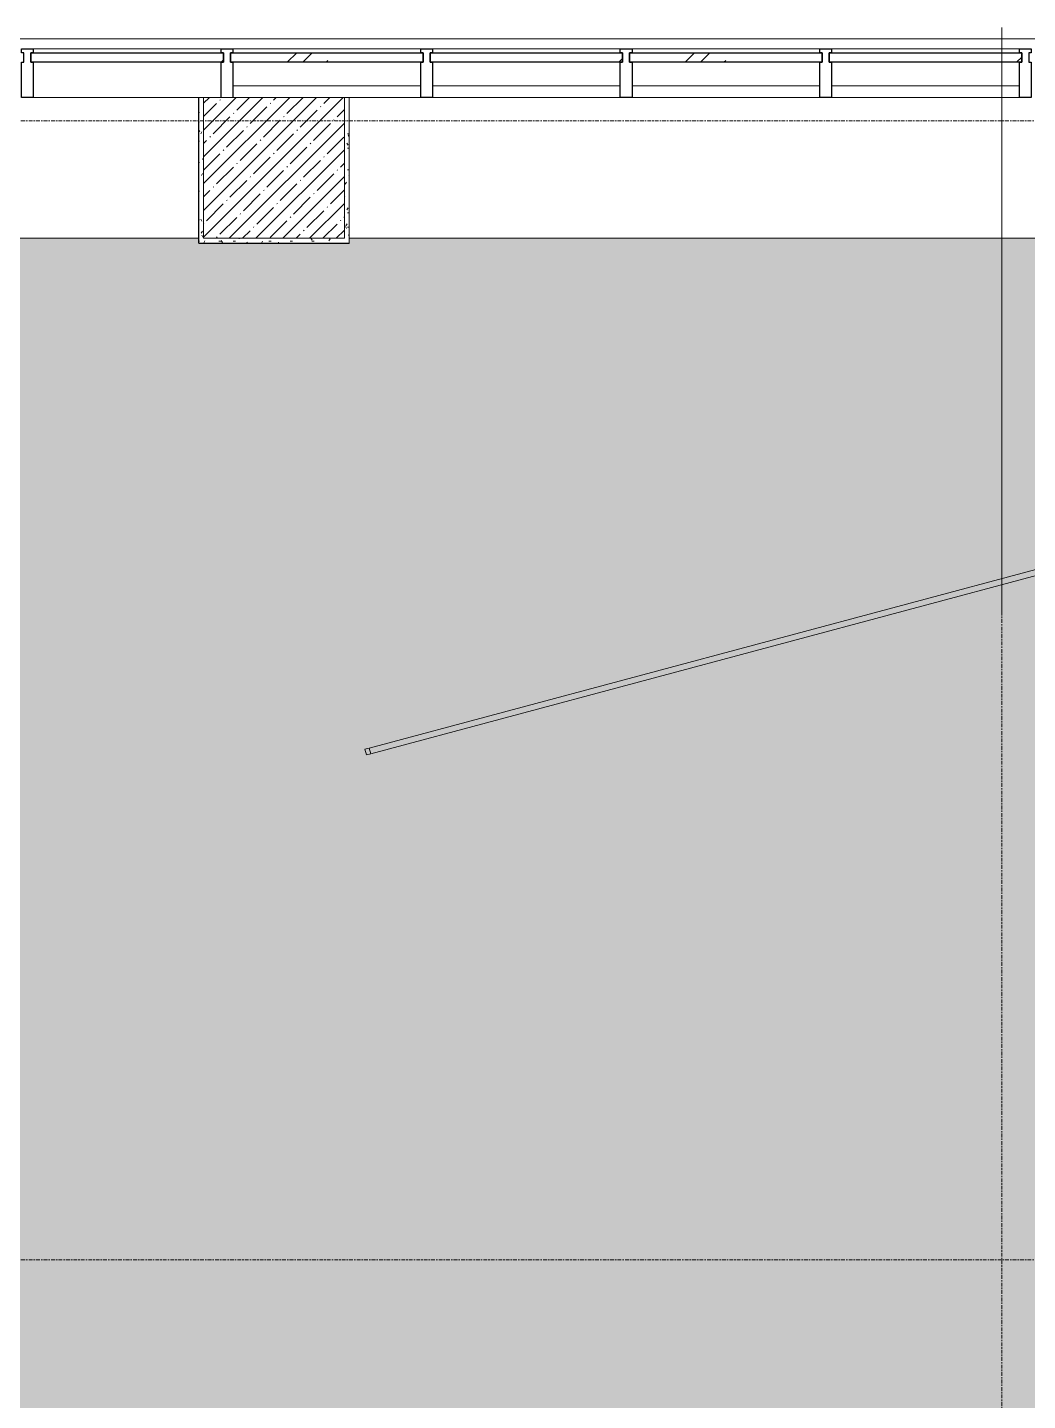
# Model space of a CAD drawing. Header units: millimetres. Extents: x -3917 to 185442, y -8553 to 29000.
# Drawn here: x 8360 to 12620, y 21550 to 27398 of the extents above; entities that cross this region are included whole.
import ezdxf

# ---------------------------------------------------------------- set-up
doc = ezdxf.new("R2010")
doc.units = ezdxf.units.MM
doc.linetypes.add('Осевая', pattern=[31.75, 6.35, -4.7625, 15.875, -4.7625])
doc.layers.add('A-CLNG-PATT-1', color=7, linetype='Continuous', lineweight=9, transparency=1)
for name, color, linetype, lineweight in [('A-GLAZ-CURT', 7, 'Continuous', 9), ('A-GLAZ-CURT-1', 7, 'Continuous', 25), ('A-GLAZ-CWMG', 7, 'Continuous', 9), ('A-GLAZ-CWMG-1', 7, 'Continuous', 25), ('I-WALL', 7, 'Continuous', 9), ('S-COLS', 7, 'Continuous', 9), ('Оси', 7, 'Continuous', 9), ('Оси-2', 7, 'Осевая', 9)]:
    doc.layers.add(name, color=color, linetype=linetype, lineweight=lineweight)
for name, color, linetype, lineweight, true_color in [('A-WALL-1', 7, 'Continuous', 9, 0x3c3c3c), ('A-WALL-2', 7, 'Continuous', 9, 0x535353), ('A-WALL-FNSH-1', 7, 'Continuous', 9, 0x3c3c3c), ('E-LITE-EQPM-1', 7, 'Continuous', 9, 0xff8080), ('I-WALL-1', 7, 'Continuous', 9, 0x535353), ('S-COLS-1', 9, 'Continuous', 9, 0x808080), ('S-COLS-2', 7, 'Continuous', 9, 0x3c3c3c)]:
    doc.layers.add(name, color=color, linetype=linetype, lineweight=lineweight, true_color=true_color)
pattern_1 = [(0, (0, 0), (121.92, 30.48), [10.058, -81.382, 10.058, -81.382, -487.68]), (0, (0, 0), (121.92, 30.48), [-182.88, 10.058, -172.822, 10.058, -81.382, -213.36]), (0, (0, 0), (121.92, 30.48), [-457.2, 10.058, -50.902, 10.058, -142.342]), (120, (45.72, 15.24), (-87.356454, 90.345817), [10.058, -81.382, 10.058, -81.382, -487.68]), (120, (45.72, 15.24), (-87.356454, 90.345817), [-182.88, 10.058, -172.822, 10.058, -81.382, -213.36]), (120, (45.72, 15.24), (-87.356454, 90.345817), [-457.2, 10.058, -50.902, 10.058, -142.342]), (240, (60.96, 76.2), (-34.563546, -120.825817), [10.058, -81.382, 10.058, -81.382, -487.68]), (240, (60.96, 76.2), (-34.563546, -120.825817), [-182.88, 10.058, -172.822, 10.058, -81.382, -213.36]), (240, (60.96, 76.2), (-34.563546, -120.825817), [-457.2, 10.058, -50.902, 10.058, -142.342])]

# ---------------------------------------------------------------- blocks, each defined once
blk = doc.blocks.new('Системная панель - Стекло - 40мм-22856070-Сводный план потолков 2 этажа в осях 1-12')
at = {"layer": 'A-GLAZ-CURT'}
h = blk.add_hatch(dxfattribs=at)
h.set_pattern_fill('FP_22', color=256, style=0, pattern_type=2)
h.set_pattern_definition([(45, (-8885, -27190), (-282.8427, 282.8427), [200, -600]), (45, (-9085, -27290), (-282.8427, 282.8427), [600, -200]), (45, (-8685, -27390), (-282.8427, 282.8427), [200, -600])])
h.paths.add_polyline_path([(410, -40), (410, 0), (-410, 0), (-410, -40)])
at = {"layer": 'A-GLAZ-CURT-1'}
for p, q in [((-410, -40), (-410, 0)), ((-410, 0), (410, 0)), ((410, -40), (-410, -40)), ((410, 0), (410, -40))]:
    blk.add_line(p, q, dxfattribs=at)
blk = doc.blocks.new('Системная панель - Стекло - 40мм-V13-Сводный план потолков 2 этажа в осях 1-12')
at = {"layer": 'A-GLAZ-CURT'}
h = blk.add_hatch(dxfattribs=at)
h.set_pattern_fill('FP_23', color=256, style=0, pattern_type=2)
h.set_pattern_definition([(45, (-10585, -27190), (-282.8427, 282.8427), [200, -600]), (45, (-10785, -27290), (-282.8427, 282.8427), [600, -200]), (45, (-10385, -27390), (-282.8427, 282.8427), [200, -600])])
h.paths.add_polyline_path([(410, -40), (410, 0), (-410, 0), (-410, -40)])
at = {"layer": 'A-GLAZ-CURT-1'}
for p, q in [((-410, -40), (-410, 0)), ((-410, 0), (410, 0)), ((410, -40), (-410, -40)), ((410, 0), (410, -40))]:
    blk.add_line(p, q, dxfattribs=at)
blk = doc.blocks.new('Системная панель - Стекло - 40мм-22856305-Сводный план потолков 2 этажа в осях 1-12')
at = {"layer": 'A-GLAZ-CURT'}
h = blk.add_hatch(dxfattribs=at)
h.set_pattern_fill('FP_24', color=256, style=0, pattern_type=2)
h.set_pattern_definition([(45, (-11435.13, -27190), (-282.8427, 282.8427), [200, -600]), (45, (-11635.13, -27290), (-282.8427, 282.8427), [600, -200]), (45, (-11235.13, -27390), (-282.8427, 282.8427), [200, -600])])
h.paths.add_polyline_path([(410.1, -40), (410.1, 0), (-410.1, 0), (-410.1, -40), (348.6, -40)])
at = {"layer": 'A-GLAZ-CURT-1'}
for p, q in [((-410.1, -40), (-410.1, 0)), ((-410.1, 0), (410.1, 0)), ((410.1, -40), (-410.1, -40)), ((410.1, 0), (410.1, -40))]:
    blk.add_line(p, q, dxfattribs=at)
blk = doc.blocks.new('Системная панель - Стекло - 40мм-V14-Сводный план потолков 2 этажа в осях 1-12')
at = {"layer": 'A-GLAZ-CURT'}
h = blk.add_hatch(dxfattribs=at)
h.set_pattern_fill('FP_25', color=256, style=0, pattern_type=2)
h.set_pattern_definition([(45, (-12285.26, -27190), (-282.8427, 282.8427), [200, -600]), (45, (-12485.26, -27290), (-282.8427, 282.8427), [600, -200]), (45, (-12085.26, -27390), (-282.8427, 282.8427), [200, -600])])
h.paths.add_polyline_path([(410, -40), (410, 0), (-410, 0), (-410, -40)])
at = {"layer": 'A-GLAZ-CURT-1'}
for p, q in [((-410, -40), (-410, 0)), ((-410, 0), (410, 0)), ((410, -40), (-410, -40)), ((410, 0), (410, -40))]:
    blk.add_line(p, q, dxfattribs=at)
blk = doc.blocks.new('Прямоугольный импост - Импост структурный с накладкой - 160мм-20149068-Сводный план потолков 2 этажа в осях 1-12')
at = {"layer": 'A-GLAZ-CWMG'}
for p, q in [((7535, 27307), (8335, 27307)), ((7535, 27150), (8335, 27150))]:
    blk.add_line(p, q, dxfattribs=at)
blk = doc.blocks.new('Прямоугольный импост - Импост структурный с накладкой - 160мм-22794458-Сводный план потолков 2 этажа в осях 1-12')
at = {"layer": 'A-GLAZ-CWMG'}
for p, q in [((10935, 27307), (11285, 27307)), ((10935, 27150), (11285, 27150))]:
    blk.add_line(p, q, dxfattribs=at)
blk = doc.blocks.new('Прямоугольный импост - Импост структурный с накладкой - 160мм-22794340-Сводный план потолков 2 этажа в осях 1-12')
at = {"layer": 'A-GLAZ-CWMG'}
for p, q in [((11285, 27307), (11735.3, 27307)), ((11285, 27150), (11735.3, 27150))]:
    blk.add_line(p, q, dxfattribs=at)
blk = doc.blocks.new('Прямоугольный импост - Импост структурный с накладкой - 190мм-22856065-Сводный план потолков 2 этажа в осях 1-12')
at = {"layer": 'A-GLAZ-CWMG-1'}
for p, q in [((25, 190), (-25, 190)), ((-25, 190), (-25, 40)), ((25, 40), (25, 190)), ((-25, 40), (-15, 40)), ((-15, 0), (-25, 0)), ((-25, 0), (-25, -17)), ((-15, 40), (-15, 0)), ((15, 0), (15, 40)), ((15, 40), (25, 40)), ((25, 0), (15, 0)), ((25, -17), (25, 0)), ((-25, -17), (25, -17))]:
    blk.add_line(p, q, dxfattribs=at)
blk = doc.blocks.new('Системная панель - Стекло - 40мм-V25-Сводный план потолков 2 этажа в осях 1-12')
at = {"layer": 'A-GLAZ-CURT'}
h = blk.add_hatch(dxfattribs=at)
h.set_pattern_fill('FP_34', color=256, style=0, pattern_type=2)
h.set_pattern_definition([(45, (-9735, -27190), (-282.8427, 282.8427), [200, -600]), (45, (-9935, -27290), (-282.8427, 282.8427), [600, -200]), (45, (-9535, -27390), (-282.8427, 282.8427), [200, -600])])
h.paths.add_polyline_path([(410, -40), (410, 0), (-410, 0), (-410, -40), (-396.3, -40)])
at = {"layer": 'A-GLAZ-CURT-1'}
for p, q in [((-410, -40), (-410, 0)), ((-410, 0), (410, 0)), ((410, -40), (-410, -40)), ((410, 0), (410, -40))]:
    blk.add_line(p, q, dxfattribs=at)
blk = doc.blocks.new('Прямоугольный импост - Импост структурный с накладкой - 190мм-23186022-Сводный план потолков 2 этажа в осях 1-12')
at = {"layer": 'A-GLAZ-CWMG'}
for p, q in [((8385, 27307), (9185, 27307)), ((8385, 27100), (9090, 27100))]:
    blk.add_line(p, q, dxfattribs=at)
blk = doc.blocks.new('Прямоугольный импост - Импост структурный с накладкой - 190мм-V26-Сводный план потолков 2 этажа в осях 1-12')
at = {"layer": 'A-GLAZ-CWMG-1'}
for p, q in [((-25, 190), (-25, 40)), ((25, 40), (25, 190)), ((-25, 40), (-15, 40)), ((-15, 0), (-25, 0)), ((-25, 0), (-25, -17)), ((-15, 40), (-15, 0)), ((15, 0), (15, 40)), ((15, 40), (25, 40)), ((25, 0), (15, 0)), ((25, -17), (25, 0)), ((-25, -17), (25, -17))]:
    blk.add_line(p, q, dxfattribs=at)
blk = doc.blocks.new('BSC_Колонна _Прямоугольная - 600х600-V45-Сводный план потолков 2 этажа в осях 1-12')
at = {"layer": 'S-COLS-1'}
h = blk.add_hatch(dxfattribs=at)
h.set_pattern_fill('FP_55', color=256, style=0, pattern_type=2)
h.set_pattern_definition([(45, (-9410, -26800), (-57.02463, 57.02463), []), (45, (-9352.975, -26800), (-57.02463, 57.02463), [100.806, -20.161, 3.353, -16.808])])
h.paths.add_polyline_path([(-300, -300), (300, -300), (300, 300), (-300, 300)])
at = {"layer": 'S-COLS-2'}
for p, q in [((-300, 300), (300, 300)), ((-300, -300), (-300, 300)), ((300, 300), (300, -300)), ((300, -300), (-300, -300))]:
    blk.add_line(p, q, dxfattribs=at)
blk = doc.blocks.new('Downlight - Strip - Линейный светильник-трубка-27641361-Сводный план потолков 2 этажа в осях 1-12')
at = {"layer": 'E-LITE-EQPM-1'}
for p, q in [((-1500, -231.3), (-1500, -205.9)), ((-1500, -205.9), (-1480.9, -205.9)), ((-1480.9, -231.3), (-1500, -231.3)), ((-1480.9, -231.3), (-1480.9, -205.9)), ((-1480.9, -205.9), (1481, -205.9)), ((-1480.9, -205.9), (-1480.9, -231.3)), ((-1480.9, -231.3), (-1480.9, -205.9)), ((-1480.9, -205.9), (-1480.9, -231.3)), ((-1480.9, -205.9), (1481, -205.9)), ((-1480.9, -205.9), (1481, -205.9)), ((1481, -231.3), (-1480.9, -231.3)), ((1481, -231.3), (-1480.9, -231.3)), ((-1480.9, -231.3), (1481, -231.3)), ((1481, -205.9), (1481, -231.3)), ((1481, -231.3), (1481, -205.9)), ((1481, -205.9), (1500, -205.9)), ((1481, -231.3), (1481, -205.9)), ((1481, -205.9), (1481, -231.3)), ((1500, -231.3), (1481, -231.3)), ((1500, -205.9), (1500, -231.3))]:
    blk.add_line(p, q, dxfattribs=at)

msp = doc.modelspace()

# ---------------------------------------------------------------- hatches: boundary and pattern name
at = {"layer": 'A-CLNG-PATT-1'}
h = msp.add_hatch(color=256, dxfattribs=at)
h.paths.add_polyline_path([(12800, 15200), (13690, 15200), (13690, 26500), (9730, 26500), (9730, 26480), (9090, 26480), (9090, 26500), (4680, 26500), (4680, 26480), (4061.1, 26480), (4061.1, 22220), (4680, 22220), (4680, 21580), (4061.1, 21580), (4061.1, 18450), (4066.1, 18450.3), (4066.2, 18470.3), (4680, 18469.2), (4680, 17830), (4064.8, 17830), (4064.8, 17850), (4061.1, 17850), (4060, 15200), (12790, 15200)])
h.paths.add_polyline_path([(13464.9, 17951.5), (13418.1, 17963), (13375.4, 17985.4), (13339.3, 18017.4), (13311.9, 18057.1), (13294.8, 18102.1), (13289, 18150), (13294.8, 18197.9), (13311.9, 18242.9), (13339.3, 18282.6), (13375.4, 18314.6), (13418.1, 18337), (13464.9, 18348.5), (13513.1, 18348.5), (13559.9, 18337), (13602.6, 18314.6), (13638.7, 18282.6), (13666.1, 18242.9), (13683.2, 18197.9), (13689, 18150), (13683.2, 18102.1), (13666.1, 18057.1), (13638.7, 18017.4), (13602.6, 17985.4), (13559.9, 17963), (13513.1, 17951.5)])
h.paths.add_polyline_path([(13513.1, 23241.5), (13464.9, 23241.5), (13418.1, 23253), (13375.4, 23275.4), (13339.3, 23307.4), (13311.9, 23347.1), (13294.8, 23392.1), (13289, 23440), (13294.8, 23487.9), (13311.9, 23532.9), (13339.3, 23572.6), (13375.4, 23604.6), (13418.1, 23627), (13464.9, 23638.5), (13513.1, 23638.5), (13559.9, 23627), (13602.6, 23604.6), (13638.7, 23572.6), (13666.1, 23532.9), (13683.2, 23487.9), (13689, 23440), (13683.2, 23392.1), (13666.1, 23347.1), (13638.7, 23307.4), (13602.6, 23275.4), (13559.9, 23253)])
at = {"layer": 'I-WALL'}
h = msp.add_hatch(dxfattribs=at)
h.set_pattern_fill('FP_79', color=256, style=0, pattern_type=2)
h.set_pattern_definition(pattern_1)
h.paths.add_polyline_path([(9090, 26480), (9110, 26480), (9110, 27100), (9090, 27100), (9090, 26500)])
h = msp.add_hatch(dxfattribs=at)
h.set_pattern_fill('FP_79', color=256, style=0, pattern_type=2)
h.set_pattern_definition(pattern_1)
h.paths.add_polyline_path([(9730, 26500), (9730, 27100), (9710, 27100), (9710, 26500)])
h = msp.add_hatch(dxfattribs=at)
h.set_pattern_fill('FP_79', color=256, style=0, pattern_type=2)
h.set_pattern_definition(pattern_1)
h.paths.add_polyline_path([(9730, 26480), (9730, 26500), (9110, 26500), (9110, 26480), (9710, 26480)])

# ---------------------------------------------------------------- linework, layer by layer
at = {"layer": 'A-WALL-1'}
for p, q in [((9090, 27100), (9110, 27100)), ((9730, 27100), (9730, 27099.5)), ((9730, 26480), (9710.5, 26480))]:
    msp.add_line(p, q, dxfattribs=at)
at = {"layer": 'A-WALL-2'}
for p, q in [((13710, 27350), (4060, 27350)), ((9710, 27100), (9730, 27100)), ((10085, 27100), (10885, 27100)), ((10935, 27100), (11735.3, 27100)), ((11785.3, 27100), (12585.3, 27100))]:
    msp.add_line(p, q, dxfattribs=at)
at = {"layer": 'A-WALL-FNSH-1'}
for p, q in [((9089, 26479), (9089, 27100)), ((9089, 27100), (9090, 27100)), ((9090, 27100), (9090, 26479)), ((9730, 26479.5), (9730, 27099.5)), ((9730, 27099.5), (9731, 27099.5)), ((9731, 27099.5), (9731, 26478.5)), ((9710.5, 26479), (9089, 26479)), ((9090, 26480), (9710.5, 26480)), ((9710.5, 26480), (9710.5, 26479)), ((9731, 26478.5), (9730, 26478.5))]:
    msp.add_line(p, q, dxfattribs=at)
at = {"layer": 'I-WALL-1'}
for p, q in [((10035, 27100), (9730, 27100)), ((4680, 26500), (9090, 26500)), ((9730, 26500), (13690, 26500)), ((9730, 26479.5), (9091, 26479.5)), ((9091, 26478.5), (9091, 26479.5)), ((9091, 26478.5), (9730, 26478.5)), ((9730, 26479.5), (9730, 26478.5))]:
    msp.add_line(p, q, dxfattribs=at)
at = {"layer": 'Оси'}
msp.add_line((12510, 24898.1), (12510, 27398.1), dxfattribs=at)
at = {"layer": 'Оси-2'}
for p, q in [((-599.2, 27000), (31340, 27000)), ((12510, 593.7), (12510, 24898.1)), ((-599.2, 22150), (35990, 22150))]:
    msp.add_line(p, q, dxfattribs=at)

# ---------------------------------------------------------------- block references
at = {"layer": 'A-GLAZ-CURT'}
for name, p in [('Системная панель - Стекло - 40мм-22856070-Сводный план потолков 2 этажа в осях 1-12', (8785, 27290)), ('Системная панель - Стекло - 40мм-V25-Сводный план потолков 2 этажа в осях 1-12', (9635, 27290)), ('Системная панель - Стекло - 40мм-V13-Сводный план потолков 2 этажа в осях 1-12', (10485, 27290)), ('Системная панель - Стекло - 40мм-22856305-Сводный план потолков 2 этажа в осях 1-12', (11335.1, 27290)), ('Системная панель - Стекло - 40мм-V14-Сводный план потолков 2 этажа в осях 1-12', (12185.3, 27290))]:
    msp.add_blockref(name, p, dxfattribs=at)
at = {"layer": 'A-GLAZ-CWMG', "extrusion": (0, 0, -1), "rotation": 180}
for name, p in [('Прямоугольный импост - Импост структурный с накладкой - 190мм-22856065-Сводный план потолков 2 этажа в осях 1-12', (-8360, 27290)), ('Прямоугольный импост - Импост структурный с накладкой - 190мм-V26-Сводный план потолков 2 этажа в осях 1-12', (-9210, 27290)), ('Прямоугольный импост - Импост структурный с накладкой - 190мм-22856065-Сводный план потолков 2 этажа в осях 1-12', (-10060, 27290)), ('Прямоугольный импост - Импост структурный с накладкой - 190мм-22856065-Сводный план потолков 2 этажа в осях 1-12', (-10910, 27290)), ('Прямоугольный импост - Импост структурный с накладкой - 190мм-22856065-Сводный план потолков 2 этажа в осях 1-12', (-11760.3, 27290)), ('Прямоугольный импост - Импост структурный с накладкой - 190мм-22856065-Сводный план потолков 2 этажа в осях 1-12', (-12610.3, 27290))]:
    msp.add_blockref(name, p, dxfattribs=at)
at = {"layer": 'A-GLAZ-CWMG'}
for name, p in [('Прямоугольный импост - Импост структурный с накладкой - 190мм-23186022-Сводный план потолков 2 этажа в осях 1-12', (0, 0)), ('Прямоугольный импост - Импост структурный с накладкой - 160мм-20149068-Сводный план потолков 2 этажа в осях 1-12', (1700, 0)), ('Прямоугольный импост - Импост структурный с накладкой - 160мм-20149068-Сводный план потолков 2 этажа в осях 1-12', (2550, 0)), ('Прямоугольный импост - Импост структурный с накладкой - 160мм-22794458-Сводный план потолков 2 этажа в осях 1-12', (0, 0)), ('Прямоугольный импост - Импост структурный с накладкой - 160мм-22794340-Сводный план потолков 2 этажа в осях 1-12', (0, 0)), ('Прямоугольный импост - Импост структурный с накладкой - 160мм-20149068-Сводный план потолков 2 этажа в осях 1-12', (4250.3, 0))]:
    msp.add_blockref(name, p, dxfattribs=at)
at = {"layer": 'E-LITE-EQPM-1', "rotation": 14.99999999999955}
msp.add_blockref('Downlight - Strip - Линейный светильник-трубка-27641361-Сводный план потолков 2 этажа в осях 1-12', (11193, 24911.2), dxfattribs=at)
at = {"layer": 'S-COLS'}
msp.add_blockref('BSC_Колонна _Прямоугольная - 600х600-V45-Сводный план потолков 2 этажа в осях 1-12', (9410, 26800), dxfattribs=at)

doc.saveas('drawing.dxf')
